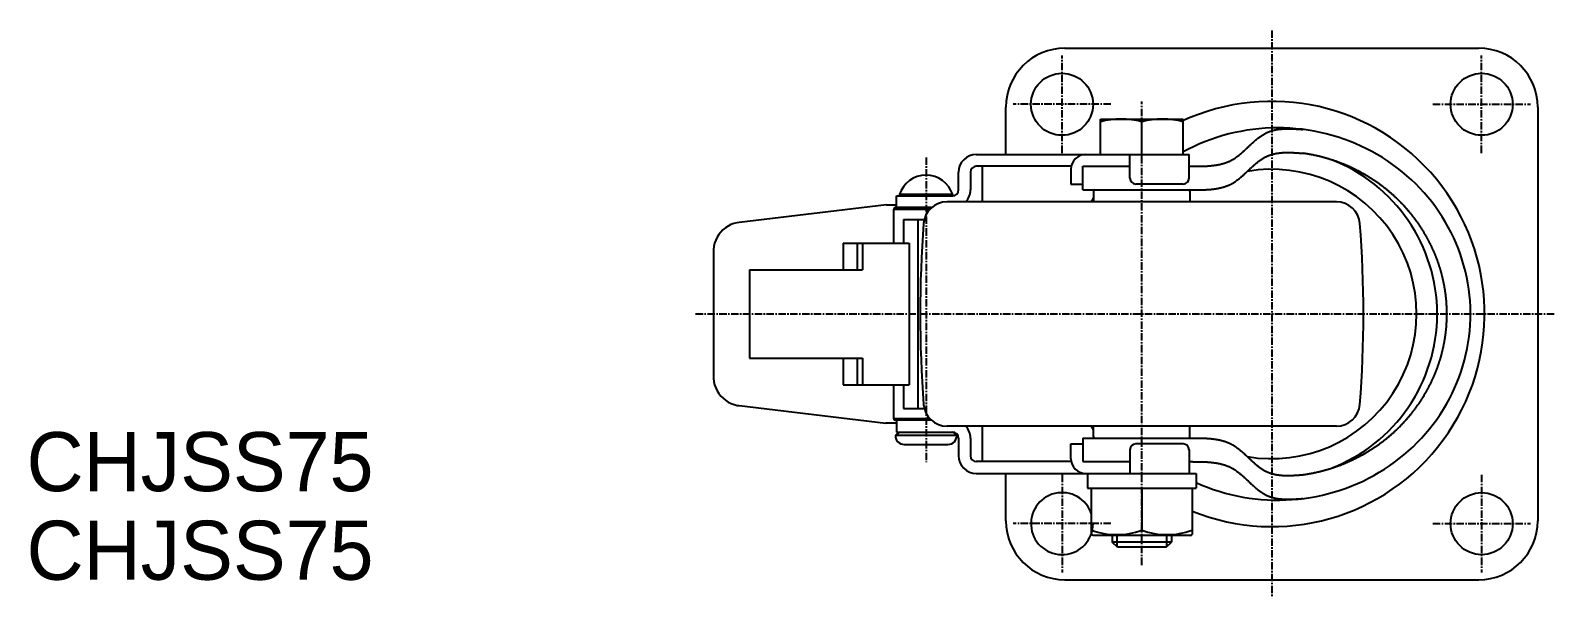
# Model space of a CAD drawing. Extents: x -2511 to -2252, y -110 to 318.
# Drawn here: x -2509.9 to -2251.9, y -109.8 to -13.8 of the extents above; entities that cross this region are included whole.
import ezdxf

# ---------------------------------------------------------------- set-up
doc = ezdxf.new("R2010")
doc.units = 0
doc.linetypes.add('CENTER', pattern=[2, 1.25, -0.25, 0.25, -0.25])
doc.layers.get('0').update_dxf_attribs({"linetype": 'CONTINUOUS'})
doc.layers.add('CENTER', color=1, linetype='CENTER')

msp = doc.modelspace()

# ---------------------------------------------------------------- linework, layer by layer
at = {"color": 7, "linetype": 'CONTINUOUS'}
for p, q in [((-2334.9, -16.79), (-2264.9, -16.79)), ((-2344.9, -34.79), (-2344.9, -26.79)), ((-2254.9, -26.79), (-2254.9, -96.79)), ((-2328.9, -28.79), (-2314.9, -28.79)), ((-2328.9, -28.79), (-2314.9, -28.79)), ((-2328.9, -34.79), (-2328.9, -28.79)), ((-2321.9, -34.79), (-2321.9, -29.23)), ((-2314.9, -34.79), (-2314.9, -28.79)), ((-2349.9, -34.79), (-2313.9, -34.79)), ((-2323.9, -38.79), (-2323.9, -34.79)), ((-2313.9, -38.79), (-2313.9, -34.79)), ((-2352.9, -40.79), (-2352.9, -37.79)), ((-2350.9, -37.79), (-2350.9, -40.79)), ((-2333.85, -36.79), (-2349.9, -36.79)), ((-2348.9, -36.79), (-2348.9, -42.79)), ((-2333.9, -37.29), (-2333.9, -39.79)), ((-2331.9, -36.79), (-2323.9, -36.79)), ((-2331.9, -40.79), (-2331.9, -36.79)), ((-2331.9, -39.79), (-2331.9, -37.29)), ((-2313.9, -36.79), (-2313.31, -36.79)), ((-2333.9, -39.79), (-2331.9, -39.79)), ((-2331.9, -40.79), (-2313.31, -40.79)), ((-2330.05, -40.99), (-2330.05, -42.79)), ((-2314.9, -39.79), (-2322.9, -39.79)), ((-2313.75, -40.99), (-2313.75, -42.79)), ((-2365.11, -43.3), (-2390.04, -46.28)), ((-2365.11, -43.3), (-2365.1, -43.29)), ((-2365.1, -43.29), (-2363.4, -43.29)), ((-2357.47, -43.79), (-2363.6, -43.79)), ((-2363.4, -41.79), (-2353.9, -41.79)), ((-2363.4, -43.79), (-2363.4, -41.79)), ((-2353.9, -41.59), (-2362.9, -41.59)), ((-2362.9, -41.59), (-2362.9, -41.79)), ((-2288.98, -42.79), (-2354.83, -42.79)), ((-2353.9, -41.79), (-2353.9, -41.59)), ((-2357.78, -44.09), (-2363.9, -44.09)), ((-2363.9, -44.09), (-2363.9, -49.79)), ((-2362.2, -45.79), (-2359.78, -45.79)), ((-2362.2, -45.79), (-2362.2, -49.79)), ((-2359.78, -45.79), (-2359.78, -77.79)), ((-2359.78, -45.79), (-2358.7, -45.79)), ((-2394.39, -51.25), (-2394.39, -72.34)), ((-2372.45, -49.79), (-2372.45, -54.29)), ((-2372.45, -49.79), (-2370.07, -49.79)), ((-2370.07, -49.79), (-2370.07, -54.29)), ((-2370.07, -49.79), (-2369.18, -49.79)), ((-2369.18, -49.79), (-2369.18, -54.29)), ((-2369.18, -49.79), (-2361.27, -49.79)), ((-2361.27, -49.79), (-2361.27, -73.79)), ((-2388.28, -54.29), (-2388.28, -69.29)), ((-2388.28, -54.29), (-2369.18, -54.29)), ((-2388.28, -69.29), (-2369.18, -69.29)), ((-2372.45, -69.29), (-2372.45, -73.79)), ((-2370.07, -69.29), (-2370.07, -73.79)), ((-2369.18, -69.29), (-2369.18, -73.79)), ((-2372.45, -73.79), (-2370.07, -73.79)), ((-2370.07, -73.79), (-2369.18, -73.79)), ((-2369.18, -73.79), (-2361.27, -73.79)), ((-2363.9, -73.79), (-2363.9, -79.49)), ((-2362.2, -73.79), (-2362.2, -77.79)), ((-2390.04, -77.31), (-2365.22, -80.28)), ((-2363.9, -79.49), (-2357.78, -79.49)), ((-2357.47, -79.79), (-2363.6, -79.79)), ((-2363.4, -79.79), (-2363.4, -81.79)), ((-2362.2, -77.79), (-2359.78, -77.79)), ((-2359.78, -77.79), (-2358.7, -77.79)), ((-2365.21, -80.28), (-2365.22, -80.28)), ((-2363.4, -80.29), (-2364.99, -80.29)), ((-2362.9, -81.79), (-2363.6, -82.29)), ((-2363.6, -82.29), (-2353.2, -82.29)), ((-2363.4, -81.79), (-2353.9, -81.79)), ((-2288.98, -80.79), (-2354.83, -80.79)), ((-2353.9, -81.79), (-2353.2, -82.29)), ((-2348.9, -80.79), (-2348.9, -86.79)), ((-2330.05, -82.59), (-2330.05, -80.79)), ((-2313.75, -82.59), (-2313.75, -80.79)), ((-2362.1, -83.89), (-2354.7, -83.89)), ((-2352.9, -82.79), (-2352.9, -85.79)), ((-2350.9, -82.79), (-2350.9, -85.79)), ((-2333.9, -86.29), (-2333.9, -83.79)), ((-2333.9, -83.79), (-2331.9, -83.79)), ((-2331.9, -82.79), (-2313.31, -82.79)), ((-2331.9, -82.79), (-2331.9, -86.79)), ((-2331.9, -83.79), (-2331.9, -86.29)), ((-2323.9, -84.79), (-2323.9, -88.79)), ((-2314.9, -83.79), (-2322.9, -83.79)), ((-2313.9, -84.79), (-2313.9, -88.79)), ((-2333.85, -86.79), (-2349.9, -86.79)), ((-2331.9, -86.79), (-2323.9, -86.79)), ((-2313.9, -86.79), (-2313.31, -86.79)), ((-2349.9, -88.79), (-2312.7, -88.79)), ((-2344.9, -96.79), (-2344.9, -88.79)), ((-2331.1, -88.79), (-2331.1, -91.29)), ((-2312.7, -88.79), (-2312.7, -91.29)), ((-2331.1, -91.29), (-2312.7, -91.29)), ((-2330.4, -99.15), (-2330.4, -91.29)), ((-2321.9, -91.29), (-2321.9, -98.39)), ((-2313.4, -91.29), (-2313.4, -99.15)), ((-2330.15, -99.29), (-2330.4, -99.15)), ((-2313.65, -99.29), (-2330.15, -99.29)), ((-2326.9, -99.29), (-2326.9, -100.42)), ((-2316.9, -100.42), (-2326.9, -100.42)), ((-2326.03, -101.29), (-2326.9, -100.42)), ((-2317.78, -101.29), (-2316.9, -100.42)), ((-2316.9, -99.29), (-2316.9, -100.42)), ((-2313.65, -99.29), (-2313.4, -99.15)), ((-2317.78, -101.29), (-2326.03, -101.29)), ((-2334.9, -106.79), (-2264.9, -106.79))]:
    msp.add_line(p, q, dxfattribs=at)
at = {"color": 3, "linetype": 'CONTINUOUS'}
for p, q in [((-2326.09, -101.23), (-2326.09, -99.29)), ((-2317.71, -99.29), (-2317.71, -101.23))]:
    msp.add_line(p, q, dxfattribs=at)
at = {"color": 7, "linetype": 'CONTINUOUS', "flags": 128}
for points in [[(-2390.04, -46.28), (-2390.4, -46.34), (-2390.92, -46.47), (-2391.43, -46.66), (-2391.9, -46.9), (-2392.35, -47.2), (-2392.77, -47.54), (-2393.15, -47.93), (-2393.48, -48.35), (-2393.77, -48.81), (-2394, -49.3), (-2394.18, -49.82), (-2394.31, -50.35), (-2394.38, -50.89), (-2394.39, -51.25)], [(-2394.39, -72.34), (-2394.37, -72.71), (-2394.31, -73.25), (-2394.18, -73.78), (-2394, -74.3), (-2393.76, -74.79), (-2393.47, -75.25), (-2393.13, -75.68), (-2392.75, -76.06), (-2392.34, -76.41), (-2391.88, -76.7), (-2391.4, -76.94), (-2390.89, -77.13), (-2390.37, -77.26), (-2390.04, -77.31)], [(-2364.99, -80.29), (-2365.02, -80.29), (-2365.04, -80.29), (-2365.07, -80.29), (-2365.1, -80.29), (-2365.13, -80.29), (-2365.16, -80.29), (-2365.18, -80.28), (-2365.21, -80.28)]]:
    msp.add_lwpolyline(points, dxfattribs=at)
at = {"color": 7, "linetype": 'CONTINUOUS'}
msp.add_polyline3d([(-2312.7, -90.34, 0), (-2311.75, -90.75, 0), (-2310.79, -91.13, 0), (-2309.81, -91.49, 0), (-2308.82, -91.81, 0), (-2307.82, -92.1, 0), (-2306.82, -92.36, 0), (-2305.8, -92.59, 0), (-2304.78, -92.79, 0), (-2303.75, -92.96, 0), (-2302.72, -93.09, 0), (-2301.68, -93.19, 0), (-2300.64, -93.26, 0), (-2299.6, -93.3, 0), (-2298.56, -93.31, 0), (-2297.51, -93.28, 0), (-2296.47, -93.22, 0), (-2295.43, -93.13, 0), (-2294.4, -93.01, 0), (-2293.37, -92.86, 0), (-2292.35, -92.67, 0), (-2291.33, -92.45, 0), (-2290.32, -92.2, 0), (-2289.32, -91.92, 0), (-2288.32, -91.61, 0), (-2287.34, -91.27, 0), (-2286.37, -90.9, 0), (-2285.42, -90.5, 0), (-2284.47, -90.07, 0), (-2283.55, -89.61, 0), (-2282.64, -89.12, 0), (-2281.74, -88.6, 0), (-2280.86, -88.06, 0), (-2280, -87.49, 0), (-2279.16, -86.89, 0), (-2278.34, -86.27, 0), (-2277.54, -85.62, 0), (-2276.77, -84.95, 0), (-2276.01, -84.26, 0), (-2275.28, -83.54, 0), (-2274.57, -82.8, 0), (-2273.89, -82.04, 0), (-2273.23, -81.25, 0), (-2272.6, -80.45, 0), (-2272, -79.63, 0), (-2271.42, -78.79, 0), (-2270.87, -77.93, 0), (-2270.35, -77.06, 0), (-2269.86, -76.17, 0), (-2269.4, -75.27, 0), (-2268.97, -74.35, 0), (-2268.57, -73.42, 0), (-2268.2, -72.48, 0), (-2267.87, -71.52, 0), (-2267.56, -70.56, 0), (-2267.29, -69.59, 0), (-2267.05, -68.61, 0), (-2266.84, -67.62, 0), (-2266.66, -66.63, 0), (-2266.52, -65.63, 0), (-2266.41, -64.63, 0), (-2266.33, -63.62, 0), (-2266.29, -62.61, 0), (-2266.28, -61.61, 0), (-2266.3, -60.6, 0), (-2266.35, -59.59, 0), (-2266.44, -58.59, 0), (-2266.57, -57.59, 0), (-2266.72, -56.59, 0), (-2266.91, -55.6, 0), (-2267.13, -54.62, 0), (-2267.39, -53.64, 0), (-2267.67, -52.67, 0), (-2267.99, -51.71, 0), (-2268.34, -50.76, 0), (-2268.72, -49.82, 0), (-2269.13, -48.9, 0), (-2269.57, -47.98, 0), (-2270.04, -47.08, 0), (-2270.55, -46.2, 0), (-2271.08, -45.33, 0), (-2271.63, -44.48, 0), (-2272.22, -43.65, 0), (-2272.84, -42.83, 0), (-2273.48, -42.04, 0), (-2274.14, -41.26, 0), (-2274.83, -40.51, 0), (-2275.55, -39.78, 0), (-2276.29, -39.07, 0), (-2277.05, -38.38, 0), (-2277.84, -37.72, 0), (-2278.65, -37.08, 0), (-2279.47, -36.47, 0), (-2280.32, -35.88, 0), (-2281.19, -35.32, 0), (-2282.07, -34.79, 0), (-2282.97, -34.28, 0), (-2283.89, -33.81, 0), (-2284.83, -33.36, 0), (-2285.77, -32.94, 0), (-2286.74, -32.55, 0), (-2287.71, -32.19, 0), (-2288.69, -31.86, 0), (-2289.69, -31.56, 0), (-2290.69, -31.29, 0), (-2291.71, -31.05, 0), (-2292.73, -30.84, 0), (-2293.75, -30.67, 0), (-2294.79, -30.53, 0), (-2295.82, -30.42, 0), (-2296.86, -30.34, 0), (-2297.9, -30.29, 0), (-2298.95, -30.28, 0), (-2299.99, -30.3, 0), (-2301.03, -30.35, 0), (-2302.07, -30.43, 0), (-2303.1, -30.54, 0), (-2304.14, -30.69, 0), (-2305.16, -30.87, 0), (-2306.18, -31.08, 0), (-2307.19, -31.32, 0), (-2308.2, -31.59, 0), (-2309.19, -31.9, 0), (-2310.18, -32.23, 0), (-2311.15, -32.59, 0), (-2312.11, -32.99, 0), (-2313.05, -33.41, 0), (-2313.98, -33.86, 0), (-2314.9, -34.35, 0)], dxfattribs=at)
at = {"color": 7}
for points in [[(-2313.31, -36.79, 0), (-2313.2, -36.79, 0), (-2313.09, -36.79, 0), (-2312.97, -36.79, 0), (-2312.86, -36.79, 0), (-2312.75, -36.79, 0), (-2312.64, -36.79, 0), (-2312.52, -36.79, 0), (-2312.41, -36.79, 0), (-2312.3, -36.79, 0), (-2312.19, -36.78, 0), (-2312.08, -36.78, 0), (-2311.96, -36.78, 0), (-2311.85, -36.78, 0), (-2311.74, -36.77, 0), (-2311.63, -36.77, 0), (-2311.52, -36.77, 0), (-2311.41, -36.76, 0), (-2311.3, -36.76, 0), (-2311.18, -36.75, 0), (-2311.07, -36.75, 0), (-2310.96, -36.74, 0), (-2310.85, -36.74, 0), (-2310.74, -36.73, 0), (-2310.63, -36.72, 0), (-2310.52, -36.71, 0), (-2310.42, -36.7, 0), (-2310.31, -36.7, 0), (-2310.2, -36.69, 0), (-2310.09, -36.67, 0), (-2309.98, -36.66, 0), (-2309.87, -36.65, 0), (-2309.77, -36.64, 0), (-2309.66, -36.62, 0), (-2309.55, -36.61, 0), (-2309.45, -36.59, 0), (-2309.34, -36.58, 0), (-2309.23, -36.56, 0), (-2309.13, -36.54, 0), (-2309.03, -36.52, 0), (-2308.92, -36.5, 0), (-2308.82, -36.48, 0), (-2308.71, -36.46, 0), (-2308.61, -36.44, 0), (-2308.51, -36.41, 0), (-2308.41, -36.39, 0), (-2308.3, -36.36, 0), (-2308.2, -36.33, 0), (-2308.1, -36.3, 0), (-2308, -36.27, 0), (-2307.9, -36.24, 0), (-2307.8, -36.21, 0), (-2307.7, -36.18, 0), (-2307.61, -36.14, 0), (-2307.51, -36.11, 0), (-2307.41, -36.07, 0), (-2307.32, -36.03, 0), (-2307.22, -35.99, 0), (-2307.13, -35.95, 0), (-2307.03, -35.9, 0), (-2306.94, -35.86, 0), (-2306.84, -35.81, 0), (-2306.75, -35.77, 0), (-2306.66, -35.72, 0), (-2306.57, -35.66, 0), (-2306.48, -35.61, 0), (-2306.39, -35.56, 0), (-2306.3, -35.5, 0), (-2306.21, -35.45, 0), (-2306.12, -35.39, 0), (-2306.03, -35.33, 0), (-2305.95, -35.27, 0), (-2305.86, -35.21, 0), (-2305.77, -35.15, 0), (-2305.69, -35.08, 0), (-2305.6, -35.02, 0), (-2305.52, -34.95, 0), (-2305.43, -34.88, 0), (-2305.35, -34.82, 0), (-2305.26, -34.75, 0), (-2305.18, -34.68, 0), (-2305.1, -34.61, 0), (-2305.02, -34.54, 0), (-2304.93, -34.47, 0), (-2304.85, -34.39, 0), (-2304.77, -34.32, 0), (-2304.69, -34.25, 0), (-2304.61, -34.17, 0), (-2304.52, -34.1, 0), (-2304.44, -34.03, 0), (-2304.36, -33.95, 0), (-2304.28, -33.88, 0), (-2304.2, -33.8, 0), (-2304.12, -33.73, 0), (-2304.04, -33.65, 0), (-2303.96, -33.57, 0), (-2303.88, -33.5, 0), (-2303.8, -33.42, 0), (-2303.72, -33.35, 0), (-2303.64, -33.27, 0), (-2303.56, -33.2, 0), (-2303.48, -33.12, 0), (-2303.4, -33.05, 0), (-2303.32, -32.97, 0), (-2303.24, -32.9, 0), (-2303.15, -32.82, 0), (-2303.07, -32.75, 0), (-2302.99, -32.68, 0), (-2302.91, -32.6, 0), (-2302.83, -32.53, 0), (-2302.75, -32.46, 0), (-2302.67, -32.39, 0), (-2302.58, -32.32, 0), (-2302.5, -32.25, 0), (-2302.42, -32.18, 0), (-2302.33, -32.11, 0), (-2302.25, -32.05, 0), (-2302.17, -31.98, 0), (-2302.08, -31.92, 0), (-2302, -31.85, 0), (-2301.91, -31.79, 0), (-2301.83, -31.73, 0), (-2301.74, -31.67, 0), (-2301.65, -31.61, 0), (-2301.57, -31.55, 0), (-2301.48, -31.49, 0), (-2301.39, -31.44, 0), (-2301.3, -31.38, 0), (-2301.21, -31.33, 0), (-2301.12, -31.28, 0), (-2301.03, -31.23, 0), (-2300.94, -31.18, 0), (-2300.85, -31.14, 0), (-2300.76, -31.09, 0), (-2300.66, -31.05, 0), (-2300.57, -31.01, 0), (-2300.48, -30.97, 0), (-2300.38, -30.93, 0), (-2300.29, -30.9, 0), (-2300.19, -30.86, 0), (-2300.09, -30.83, 0), (-2299.99, -30.8, 0), (-2299.9, -30.77, 0), (-2299.8, -30.74, 0), (-2299.7, -30.71, 0), (-2299.6, -30.69, 0), (-2299.5, -30.66, 0), (-2299.4, -30.64, 0), (-2299.29, -30.62, 0), (-2299.19, -30.6, 0), (-2299.09, -30.58, 0), (-2298.98, -30.56, 0), (-2298.88, -30.55, 0), (-2298.78, -30.53, 0), (-2298.67, -30.52, 0), (-2298.57, -30.51, 0), (-2298.46, -30.5, 0), (-2298.35, -30.49, 0), (-2298.25, -30.48, 0), (-2298.14, -30.47, 0), (-2298.03, -30.46, 0), (-2297.93, -30.45, 0), (-2297.82, -30.45, 0), (-2297.71, -30.44, 0), (-2297.6, -30.44, 0), (-2297.49, -30.44, 0), (-2297.38, -30.44, 0), (-2297.27, -30.43, 0), (-2297.16, -30.43, 0), (-2297.05, -30.43, 0), (-2296.94, -30.43, 0), (-2296.83, -30.44, 0), (-2296.72, -30.44, 0), (-2296.61, -30.44, 0), (-2296.5, -30.44, 0), (-2296.39, -30.45, 0), (-2296.27, -30.45, 0), (-2296.16, -30.46, 0), (-2296.05, -30.46, 0), (-2295.94, -30.47, 0), (-2295.82, -30.47, 0), (-2295.71, -30.48, 0), (-2295.6, -30.49, 0), (-2295.49, -30.49, 0), (-2295.37, -30.5, 0), (-2295.26, -30.51, 0), (-2295.15, -30.51, 0), (-2295.03, -30.52, 0), (-2294.92, -30.53, 0), (-2294.81, -30.54, 0), (-2294.69, -30.55, 0), (-2294.58, -30.55, 0)], [(-2313.31, -40.79, 0), (-2313.2, -40.79, 0), (-2313.09, -40.79, 0), (-2312.98, -40.79, 0), (-2312.86, -40.79, 0), (-2312.75, -40.79, 0), (-2312.64, -40.79, 0), (-2312.53, -40.79, 0), (-2312.42, -40.79, 0), (-2312.3, -40.79, 0), (-2312.19, -40.78, 0), (-2312.08, -40.78, 0), (-2311.97, -40.78, 0), (-2311.86, -40.78, 0), (-2311.75, -40.78, 0), (-2311.63, -40.77, 0), (-2311.52, -40.77, 0), (-2311.41, -40.76, 0), (-2311.3, -40.76, 0), (-2311.19, -40.76, 0), (-2311.08, -40.75, 0), (-2310.97, -40.74, 0), (-2310.86, -40.74, 0), (-2310.75, -40.73, 0), (-2310.64, -40.72, 0), (-2310.53, -40.72, 0), (-2310.43, -40.71, 0), (-2310.32, -40.7, 0), (-2310.21, -40.69, 0), (-2310.1, -40.68, 0), (-2309.99, -40.67, 0), (-2309.89, -40.65, 0), (-2309.78, -40.64, 0), (-2309.67, -40.63, 0), (-2309.57, -40.61, 0), (-2309.46, -40.6, 0), (-2309.35, -40.58, 0), (-2309.25, -40.56, 0), (-2309.14, -40.55, 0), (-2309.04, -40.53, 0), (-2308.94, -40.51, 0), (-2308.83, -40.49, 0), (-2308.73, -40.46, 0), (-2308.63, -40.44, 0), (-2308.52, -40.42, 0), (-2308.42, -40.39, 0), (-2308.32, -40.37, 0), (-2308.22, -40.34, 0), (-2308.12, -40.31, 0), (-2308.02, -40.28, 0), (-2307.92, -40.25, 0), (-2307.82, -40.22, 0), (-2307.72, -40.18, 0), (-2307.62, -40.15, 0), (-2307.53, -40.11, 0), (-2307.43, -40.08, 0), (-2307.34, -40.04, 0), (-2307.24, -40, 0), (-2307.14, -39.96, 0), (-2307.05, -39.91, 0), (-2306.96, -39.87, 0), (-2306.86, -39.82, 0), (-2306.77, -39.78, 0), (-2306.68, -39.73, 0), (-2306.59, -39.68, 0), (-2306.5, -39.62, 0), (-2306.41, -39.57, 0), (-2306.32, -39.52, 0), (-2306.23, -39.46, 0), (-2306.14, -39.4, 0), (-2306.06, -39.34, 0), (-2305.97, -39.28, 0), (-2305.88, -39.22, 0), (-2305.8, -39.16, 0), (-2305.71, -39.1, 0), (-2305.62, -39.03, 0), (-2305.54, -38.97, 0), (-2305.46, -38.9, 0), (-2305.37, -38.83, 0), (-2305.29, -38.77, 0), (-2305.21, -38.7, 0), (-2305.12, -38.63, 0), (-2305.04, -38.56, 0), (-2304.96, -38.48, 0), (-2304.88, -38.41, 0), (-2304.79, -38.34, 0), (-2304.71, -38.27, 0), (-2304.63, -38.19, 0), (-2304.55, -38.12, 0), (-2304.47, -38.05, 0), (-2304.39, -37.97, 0), (-2304.31, -37.9, 0), (-2304.23, -37.82, 0), (-2304.15, -37.75, 0), (-2304.07, -37.67, 0), (-2303.99, -37.6, 0), (-2303.91, -37.52, 0), (-2303.83, -37.45, 0), (-2303.75, -37.37, 0), (-2303.67, -37.29, 0), (-2303.59, -37.22, 0), (-2303.51, -37.14, 0), (-2303.43, -37.07, 0), (-2303.35, -36.99, 0), (-2303.27, -36.92, 0), (-2303.19, -36.85, 0), (-2303.11, -36.77, 0), (-2303.02, -36.7, 0), (-2302.94, -36.63, 0), (-2302.86, -36.55, 0), (-2302.78, -36.48, 0), (-2302.7, -36.41, 0), (-2302.62, -36.34, 0), (-2302.54, -36.27, 0), (-2302.45, -36.2, 0), (-2302.37, -36.14, 0), (-2302.29, -36.07, 0), (-2302.2, -36, 0), (-2302.12, -35.94, 0), (-2302.04, -35.88, 0), (-2301.95, -35.81, 0), (-2301.87, -35.75, 0), (-2301.78, -35.69, 0), (-2301.69, -35.63, 0), (-2301.61, -35.57, 0), (-2301.52, -35.52, 0), (-2301.43, -35.46, 0), (-2301.34, -35.41, 0), (-2301.26, -35.35, 0), (-2301.17, -35.3, 0), (-2301.08, -35.25, 0), (-2300.99, -35.2, 0), (-2300.89, -35.16, 0), (-2300.8, -35.11, 0), (-2300.71, -35.07, 0), (-2300.62, -35.03, 0), (-2300.52, -34.99, 0), (-2300.43, -34.95, 0), (-2300.33, -34.91, 0), (-2300.24, -34.88, 0), (-2300.14, -34.85, 0), (-2300.04, -34.82, 0), (-2299.95, -34.79, 0), (-2299.85, -34.76, 0), (-2299.75, -34.73, 0), (-2299.65, -34.71, 0), (-2299.55, -34.68, 0), (-2299.45, -34.66, 0), (-2299.35, -34.64, 0), (-2299.24, -34.62, 0), (-2299.14, -34.6, 0), (-2299.04, -34.58, 0), (-2298.94, -34.57, 0), (-2298.83, -34.55, 0), (-2298.73, -34.54, 0), (-2298.62, -34.53, 0), (-2298.52, -34.51, 0), (-2298.41, -34.5, 0), (-2298.31, -34.49, 0), (-2298.2, -34.49, 0), (-2298.09, -34.48, 0), (-2297.99, -34.47, 0), (-2297.88, -34.47, 0), (-2297.77, -34.46, 0), (-2297.66, -34.46, 0), (-2297.55, -34.46, 0), (-2297.44, -34.46, 0), (-2297.33, -34.45, 0), (-2297.23, -34.45, 0), (-2297.12, -34.45, 0), (-2297.01, -34.46, 0), (-2296.89, -34.46, 0), (-2296.78, -34.46, 0), (-2296.67, -34.46, 0), (-2296.56, -34.47, 0), (-2296.45, -34.47, 0), (-2296.34, -34.47, 0), (-2296.23, -34.48, 0), (-2296.12, -34.49, 0), (-2296, -34.49, 0), (-2295.89, -34.5, 0), (-2295.78, -34.5, 0), (-2295.67, -34.51, 0), (-2295.55, -34.52, 0), (-2295.44, -34.52, 0), (-2295.33, -34.53, 0), (-2295.22, -34.54, 0), (-2295.1, -34.55, 0), (-2294.99, -34.56, 0), (-2294.88, -34.56, 0), (-2294.76, -34.57, 0), (-2294.65, -34.58, 0)], [(-2294.66, -89.01, 0), (-2294.55, -88.99, 0), (-2294.45, -88.98, 0), (-2294.34, -88.96, 0), (-2294.24, -88.94, 0), (-2294.13, -88.93, 0), (-2294.03, -88.91, 0), (-2293.92, -88.89, 0), (-2293.82, -88.88, 0), (-2293.71, -88.86, 0), (-2293.61, -88.84, 0), (-2293.5, -88.82, 0), (-2293.4, -88.8, 0), (-2293.29, -88.78, 0), (-2293.19, -88.76, 0), (-2293.08, -88.74, 0), (-2292.98, -88.72, 0), (-2292.87, -88.7, 0), (-2292.77, -88.67, 0), (-2292.67, -88.65, 0), (-2292.56, -88.63, 0), (-2292.46, -88.61, 0), (-2292.35, -88.58, 0), (-2292.25, -88.56, 0), (-2292.15, -88.54, 0), (-2292.04, -88.51, 0), (-2291.94, -88.49, 0), (-2291.84, -88.46, 0), (-2291.73, -88.44, 0), (-2291.63, -88.41, 0), (-2291.53, -88.39, 0), (-2291.42, -88.36, 0), (-2291.32, -88.33, 0), (-2291.22, -88.3, 0), (-2291.12, -88.28, 0), (-2291.01, -88.25, 0), (-2290.91, -88.22, 0), (-2290.81, -88.19, 0), (-2290.71, -88.16, 0), (-2290.6, -88.13, 0), (-2290.5, -88.1, 0), (-2290.4, -88.07, 0), (-2290.3, -88.04, 0), (-2290.2, -88.01, 0), (-2290.1, -87.98, 0), (-2289.99, -87.95, 0), (-2289.89, -87.92, 0), (-2289.79, -87.88, 0), (-2289.69, -87.85, 0), (-2289.59, -87.82, 0), (-2289.49, -87.79, 0), (-2289.39, -87.75, 0), (-2289.29, -87.72, 0), (-2289.19, -87.68, 0), (-2289.09, -87.65, 0), (-2288.99, -87.61, 0), (-2288.89, -87.58, 0), (-2288.79, -87.54, 0), (-2288.69, -87.5, 0), (-2288.59, -87.47, 0), (-2288.49, -87.43, 0), (-2288.39, -87.39, 0), (-2288.29, -87.36, 0), (-2288.19, -87.32, 0), (-2288.09, -87.28, 0), (-2287.99, -87.24, 0), (-2287.9, -87.2, 0), (-2287.8, -87.16, 0), (-2287.7, -87.12, 0), (-2287.6, -87.08, 0), (-2287.5, -87.04, 0), (-2287.41, -87, 0), (-2287.31, -86.96, 0), (-2287.21, -86.92, 0), (-2287.11, -86.87, 0), (-2287.02, -86.83, 0), (-2286.92, -86.79, 0), (-2286.82, -86.75, 0), (-2286.73, -86.7, 0), (-2286.63, -86.66, 0), (-2286.54, -86.62, 0), (-2286.44, -86.57, 0), (-2286.34, -86.53, 0), (-2286.25, -86.48, 0), (-2286.15, -86.44, 0), (-2286.06, -86.39, 0), (-2285.96, -86.34, 0), (-2285.87, -86.3, 0), (-2285.77, -86.25, 0), (-2285.68, -86.2, 0), (-2285.58, -86.16, 0), (-2285.49, -86.11, 0), (-2285.4, -86.06, 0), (-2285.3, -86.01, 0), (-2285.21, -85.96, 0), (-2285.12, -85.91, 0), (-2285.02, -85.86, 0), (-2284.93, -85.81, 0), (-2284.84, -85.76, 0), (-2284.74, -85.71, 0), (-2284.65, -85.66, 0), (-2284.56, -85.61, 0), (-2284.47, -85.56, 0), (-2284.37, -85.51, 0), (-2284.28, -85.46, 0), (-2284.19, -85.41, 0), (-2284.1, -85.35, 0), (-2284.01, -85.3, 0), (-2283.92, -85.25, 0), (-2283.83, -85.19, 0), (-2283.74, -85.14, 0), (-2283.65, -85.08, 0), (-2283.56, -85.03, 0), (-2283.47, -84.97, 0), (-2283.38, -84.92, 0), (-2283.29, -84.86, 0), (-2283.2, -84.81, 0), (-2283.11, -84.75, 0), (-2283.02, -84.69, 0), (-2282.93, -84.64, 0), (-2282.85, -84.58, 0), (-2282.76, -84.52, 0), (-2282.67, -84.47, 0), (-2282.58, -84.41, 0), (-2282.5, -84.35, 0), (-2282.41, -84.29, 0), (-2282.32, -84.23, 0), (-2282.23, -84.17, 0), (-2282.15, -84.11, 0), (-2282.06, -84.05, 0), (-2281.98, -83.99, 0), (-2281.89, -83.93, 0), (-2281.81, -83.87, 0), (-2281.72, -83.81, 0), (-2281.64, -83.75, 0), (-2281.55, -83.69, 0), (-2281.47, -83.62, 0), (-2281.38, -83.56, 0), (-2281.3, -83.5, 0), (-2281.21, -83.44, 0), (-2281.13, -83.37, 0), (-2281.05, -83.31, 0), (-2280.96, -83.24, 0), (-2280.88, -83.18, 0), (-2280.8, -83.12, 0), (-2280.72, -83.05, 0), (-2280.64, -82.99, 0), (-2280.55, -82.92, 0), (-2280.47, -82.86, 0), (-2280.39, -82.79, 0), (-2280.31, -82.72, 0), (-2280.23, -82.66, 0), (-2280.15, -82.59, 0), (-2280.07, -82.52, 0), (-2279.99, -82.46, 0), (-2279.91, -82.39, 0), (-2279.83, -82.32, 0), (-2279.75, -82.25, 0), (-2279.67, -82.18, 0), (-2279.59, -82.11, 0), (-2279.52, -82.05, 0), (-2279.44, -81.98, 0), (-2279.36, -81.91, 0), (-2279.28, -81.84, 0), (-2279.2, -81.77, 0), (-2279.13, -81.7, 0), (-2279.05, -81.63, 0), (-2278.97, -81.55, 0), (-2278.9, -81.48, 0), (-2278.82, -81.41, 0), (-2278.75, -81.34, 0), (-2278.67, -81.27, 0), (-2278.6, -81.2, 0), (-2278.52, -81.12, 0), (-2278.45, -81.05, 0), (-2278.37, -80.98, 0), (-2278.3, -80.9, 0), (-2278.23, -80.83, 0), (-2278.15, -80.76, 0), (-2278.08, -80.68, 0), (-2278.01, -80.61, 0), (-2277.93, -80.53, 0), (-2277.86, -80.46, 0), (-2277.79, -80.38, 0), (-2277.72, -80.31, 0), (-2277.65, -80.23, 0), (-2277.58, -80.16, 0), (-2277.51, -80.08, 0), (-2277.44, -80, 0), (-2277.37, -79.93, 0), (-2277.3, -79.85, 0), (-2277.23, -79.77, 0), (-2277.16, -79.7, 0), (-2277.09, -79.62, 0), (-2277.02, -79.54, 0), (-2276.95, -79.46, 0), (-2276.88, -79.38, 0), (-2276.82, -79.31, 0), (-2276.75, -79.23, 0), (-2276.68, -79.15, 0), (-2276.61, -79.07, 0), (-2276.55, -78.99, 0), (-2276.48, -78.91, 0), (-2276.42, -78.83, 0), (-2276.35, -78.75, 0), (-2276.29, -78.67, 0), (-2276.22, -78.59, 0), (-2276.16, -78.51, 0), (-2276.09, -78.43, 0), (-2276.03, -78.34, 0), (-2275.96, -78.26, 0), (-2275.9, -78.18, 0), (-2275.84, -78.1, 0), (-2275.78, -78.02, 0), (-2275.71, -77.93, 0), (-2275.65, -77.85, 0), (-2275.59, -77.77, 0), (-2275.53, -77.69, 0), (-2275.47, -77.6, 0), (-2275.41, -77.52, 0), (-2275.35, -77.43, 0), (-2275.29, -77.35, 0), (-2275.23, -77.27, 0), (-2275.17, -77.18, 0), (-2275.11, -77.1, 0), (-2275.05, -77.01, 0), (-2274.99, -76.93, 0), (-2274.93, -76.84, 0), (-2274.87, -76.76, 0), (-2274.82, -76.67, 0), (-2274.76, -76.59, 0), (-2274.7, -76.5, 0), (-2274.65, -76.41, 0), (-2274.59, -76.33, 0), (-2274.53, -76.24, 0), (-2274.48, -76.15, 0), (-2274.42, -76.07, 0), (-2274.37, -75.98, 0), (-2274.31, -75.89, 0), (-2274.26, -75.8, 0), (-2274.21, -75.72, 0), (-2274.15, -75.63, 0), (-2274.1, -75.54, 0), (-2274.05, -75.45, 0), (-2274, -75.36, 0), (-2273.94, -75.27, 0), (-2273.89, -75.19, 0), (-2273.84, -75.1, 0), (-2273.79, -75.01, 0), (-2273.74, -74.92, 0), (-2273.69, -74.83, 0), (-2273.64, -74.74, 0), (-2273.59, -74.65, 0), (-2273.54, -74.56, 0), (-2273.49, -74.47, 0), (-2273.44, -74.38, 0), (-2273.39, -74.29, 0), (-2273.35, -74.2, 0), (-2273.3, -74.1, 0), (-2273.25, -74.01, 0), (-2273.2, -73.92, 0), (-2273.16, -73.83, 0), (-2273.11, -73.74, 0), (-2273.07, -73.65, 0), (-2273.02, -73.56, 0), (-2272.98, -73.46, 0), (-2272.93, -73.37, 0), (-2272.89, -73.28, 0), (-2272.84, -73.19, 0), (-2272.8, -73.09, 0), (-2272.76, -73, 0), (-2272.71, -72.91, 0), (-2272.67, -72.81, 0), (-2272.63, -72.72, 0), (-2272.59, -72.63, 0), (-2272.54, -72.53, 0), (-2272.5, -72.44, 0), (-2272.46, -72.35, 0), (-2272.42, -72.25, 0), (-2272.38, -72.16, 0), (-2272.34, -72.06, 0), (-2272.3, -71.97, 0), (-2272.26, -71.87, 0), (-2272.23, -71.78, 0), (-2272.19, -71.68, 0), (-2272.15, -71.59, 0), (-2272.11, -71.49, 0), (-2272.07, -71.4, 0), (-2272.04, -71.3, 0), (-2272, -71.21, 0), (-2271.97, -71.11, 0), (-2271.93, -71.02, 0), (-2271.89, -70.92, 0), (-2271.86, -70.83, 0), (-2271.82, -70.73, 0), (-2271.79, -70.63, 0), (-2271.76, -70.54, 0), (-2271.72, -70.44, 0), (-2271.69, -70.34, 0), (-2271.66, -70.25, 0), (-2271.63, -70.15, 0), (-2271.59, -70.05, 0), (-2271.56, -69.96, 0), (-2271.53, -69.86, 0), (-2271.5, -69.76, 0), (-2271.47, -69.66, 0), (-2271.44, -69.57, 0), (-2271.41, -69.47, 0), (-2271.38, -69.37, 0), (-2271.35, -69.27, 0), (-2271.32, -69.18, 0), (-2271.3, -69.08, 0), (-2271.27, -68.98, 0), (-2271.24, -68.88, 0), (-2271.21, -68.78, 0), (-2271.19, -68.68, 0), (-2271.16, -68.59, 0), (-2271.13, -68.49, 0), (-2271.11, -68.39, 0), (-2271.08, -68.29, 0), (-2271.06, -68.19, 0), (-2271.03, -68.09, 0), (-2271.01, -67.99, 0), (-2270.99, -67.89, 0), (-2270.96, -67.79, 0), (-2270.94, -67.7, 0), (-2270.92, -67.6, 0), (-2270.9, -67.5, 0), (-2270.87, -67.4, 0), (-2270.85, -67.3, 0), (-2270.83, -67.2, 0), (-2270.81, -67.1, 0), (-2270.79, -67, 0), (-2270.77, -66.9, 0), (-2270.75, -66.8, 0), (-2270.73, -66.7, 0), (-2270.71, -66.6, 0), (-2270.7, -66.5, 0), (-2270.68, -66.4, 0), (-2270.66, -66.3, 0), (-2270.64, -66.2, 0), (-2270.63, -66.1, 0), (-2270.61, -66, 0), (-2270.59, -65.9, 0), (-2270.58, -65.8, 0), (-2270.56, -65.7, 0), (-2270.55, -65.6, 0), (-2270.53, -65.49, 0), (-2270.52, -65.39, 0), (-2270.51, -65.29, 0), (-2270.49, -65.19, 0), (-2270.48, -65.09, 0), (-2270.47, -64.99, 0), (-2270.46, -64.89, 0), (-2270.44, -64.79, 0), (-2270.43, -64.69, 0), (-2270.42, -64.59, 0), (-2270.41, -64.49, 0), (-2270.4, -64.38, 0), (-2270.39, -64.28, 0), (-2270.38, -64.18, 0), (-2270.37, -64.08, 0), (-2270.37, -63.98, 0), (-2270.36, -63.88, 0), (-2270.35, -63.78, 0), (-2270.34, -63.68, 0), (-2270.33, -63.57, 0), (-2270.33, -63.47, 0), (-2270.32, -63.37, 0), (-2270.32, -63.27, 0), (-2270.31, -63.17, 0), (-2270.31, -63.07, 0), (-2270.3, -62.97, 0), (-2270.3, -62.86, 0), (-2270.29, -62.76, 0), (-2270.29, -62.66, 0), (-2270.29, -62.56, 0), (-2270.28, -62.46, 0), (-2270.28, -62.36, 0), (-2270.28, -62.25, 0), (-2270.28, -62.15, 0), (-2270.28, -62.05, 0), (-2270.28, -61.95, 0), (-2270.27, -61.85, 0), (-2270.27, -61.75, 0), (-2270.28, -61.64, 0), (-2270.28, -61.54, 0), (-2270.28, -61.44, 0), (-2270.28, -61.34, 0), (-2270.28, -61.24, 0), (-2270.28, -61.14, 0), (-2270.29, -61.04, 0), (-2270.29, -60.93, 0), (-2270.29, -60.83, 0), (-2270.3, -60.73, 0), (-2270.3, -60.63, 0), (-2270.31, -60.53, 0), (-2270.31, -60.43, 0), (-2270.32, -60.32, 0), (-2270.32, -60.22, 0), (-2270.33, -60.12, 0), (-2270.33, -60.02, 0), (-2270.34, -59.92, 0), (-2270.35, -59.82, 0), (-2270.36, -59.72, 0), (-2270.37, -59.61, 0), (-2270.37, -59.51, 0), (-2270.38, -59.41, 0), (-2270.39, -59.31, 0), (-2270.4, -59.21, 0), (-2270.41, -59.11, 0), (-2270.42, -59.01, 0), (-2270.43, -58.91, 0), (-2270.44, -58.81, 0), (-2270.46, -58.7, 0), (-2270.47, -58.6, 0), (-2270.48, -58.5, 0), (-2270.49, -58.4, 0), (-2270.51, -58.3, 0), (-2270.52, -58.2, 0), (-2270.53, -58.1, 0), (-2270.55, -58, 0), (-2270.56, -57.9, 0), (-2270.58, -57.8, 0), (-2270.59, -57.7, 0), (-2270.61, -57.6, 0), (-2270.63, -57.5, 0), (-2270.64, -57.4, 0), (-2270.66, -57.3, 0), (-2270.68, -57.2, 0), (-2270.7, -57.1, 0), (-2270.71, -57, 0), (-2270.73, -56.9, 0), (-2270.75, -56.8, 0), (-2270.77, -56.7, 0), (-2270.79, -56.6, 0), (-2270.81, -56.5, 0), (-2270.83, -56.4, 0), (-2270.85, -56.3, 0), (-2270.87, -56.2, 0), (-2270.89, -56.1, 0), (-2270.92, -56, 0), (-2270.94, -55.9, 0), (-2270.96, -55.8, 0), (-2270.99, -55.7, 0), (-2271.01, -55.6, 0), (-2271.03, -55.5, 0), (-2271.06, -55.4, 0), (-2271.08, -55.3, 0), (-2271.11, -55.21, 0), (-2271.13, -55.11, 0), (-2271.16, -55.01, 0), (-2271.18, -54.91, 0), (-2271.21, -54.81, 0), (-2271.24, -54.71, 0), (-2271.27, -54.61, 0), (-2271.29, -54.52, 0), (-2271.32, -54.42, 0), (-2271.35, -54.32, 0), (-2271.38, -54.22, 0), (-2271.41, -54.13, 0), (-2271.44, -54.03, 0), (-2271.47, -53.93, 0), (-2271.5, -53.83, 0), (-2271.53, -53.74, 0), (-2271.56, -53.64, 0), (-2271.59, -53.54, 0), (-2271.62, -53.44, 0), (-2271.66, -53.35, 0), (-2271.69, -53.25, 0), (-2271.72, -53.15, 0), (-2271.76, -53.06, 0), (-2271.79, -52.96, 0), (-2271.82, -52.86, 0), (-2271.86, -52.77, 0), (-2271.89, -52.67, 0), (-2271.93, -52.58, 0), (-2271.96, -52.48, 0), (-2272, -52.39, 0), (-2272.04, -52.29, 0), (-2272.07, -52.19, 0), (-2272.11, -52.1, 0), (-2272.15, -52, 0), (-2272.19, -51.91, 0), (-2272.22, -51.81, 0), (-2272.26, -51.72, 0), (-2272.3, -51.62, 0), (-2272.34, -51.53, 0), (-2272.38, -51.44, 0), (-2272.42, -51.34, 0), (-2272.46, -51.25, 0), (-2272.5, -51.15, 0), (-2272.54, -51.06, 0), (-2272.58, -50.97, 0), (-2272.63, -50.87, 0), (-2272.67, -50.78, 0), (-2272.71, -50.69, 0), (-2272.75, -50.59, 0), (-2272.8, -50.5, 0), (-2272.84, -50.41, 0), (-2272.88, -50.31, 0), (-2272.93, -50.22, 0), (-2272.97, -50.13, 0), (-2273.02, -50.04, 0), (-2273.06, -49.95, 0), (-2273.11, -49.85, 0), (-2273.16, -49.76, 0), (-2273.2, -49.67, 0), (-2273.25, -49.58, 0), (-2273.3, -49.49, 0), (-2273.34, -49.4, 0), (-2273.39, -49.31, 0), (-2273.44, -49.22, 0), (-2273.49, -49.13, 0), (-2273.54, -49.04, 0), (-2273.59, -48.95, 0), (-2273.64, -48.86, 0), (-2273.69, -48.77, 0), (-2273.74, -48.68, 0), (-2273.79, -48.59, 0), (-2273.84, -48.5, 0), (-2273.89, -48.41, 0), (-2273.94, -48.32, 0), (-2273.99, -48.23, 0), (-2274.04, -48.14, 0), (-2274.1, -48.05, 0), (-2274.15, -47.97, 0), (-2274.2, -47.88, 0), (-2274.26, -47.79, 0), (-2274.31, -47.7, 0), (-2274.37, -47.61, 0), (-2274.42, -47.53, 0), (-2274.48, -47.44, 0), (-2274.53, -47.35, 0), (-2274.59, -47.27, 0), (-2274.64, -47.18, 0), (-2274.7, -47.09, 0), (-2274.76, -47.01, 0), (-2274.81, -46.92, 0), (-2274.87, -46.84, 0), (-2274.93, -46.75, 0), (-2274.99, -46.67, 0), (-2275.05, -46.58, 0), (-2275.1, -46.5, 0), (-2275.16, -46.41, 0), (-2275.22, -46.33, 0), (-2275.28, -46.24, 0), (-2275.34, -46.16, 0), (-2275.4, -46.08, 0), (-2275.46, -45.99, 0), (-2275.53, -45.91, 0), (-2275.59, -45.83, 0), (-2275.65, -45.74, 0), (-2275.71, -45.66, 0), (-2275.77, -45.58, 0), (-2275.84, -45.49, 0), (-2275.9, -45.41, 0), (-2275.96, -45.33, 0), (-2276.02, -45.25, 0), (-2276.09, -45.17, 0), (-2276.15, -45.09, 0), (-2276.22, -45.01, 0), (-2276.28, -44.93, 0), (-2276.35, -44.84, 0), (-2276.41, -44.76, 0), (-2276.48, -44.68, 0), (-2276.55, -44.6, 0), (-2276.61, -44.53, 0), (-2276.68, -44.45, 0), (-2276.75, -44.37, 0), (-2276.81, -44.29, 0), (-2276.88, -44.21, 0), (-2276.95, -44.13, 0), (-2277.02, -44.05, 0), (-2277.09, -43.97, 0), (-2277.15, -43.9, 0), (-2277.22, -43.82, 0), (-2277.29, -43.74, 0), (-2277.36, -43.67, 0), (-2277.43, -43.59, 0), (-2277.5, -43.51, 0), (-2277.57, -43.44, 0), (-2277.64, -43.36, 0), (-2277.72, -43.28, 0), (-2277.79, -43.21, 0), (-2277.86, -43.13, 0), (-2277.93, -43.06, 0), (-2278, -42.98, 0), (-2278.08, -42.91, 0), (-2278.15, -42.84, 0), (-2278.22, -42.76, 0), (-2278.3, -42.69, 0), (-2278.37, -42.62, 0), (-2278.44, -42.54, 0), (-2278.52, -42.47, 0), (-2278.59, -42.4, 0), (-2278.67, -42.32, 0), (-2278.74, -42.25, 0), (-2278.82, -42.18, 0), (-2278.89, -42.11, 0), (-2278.97, -42.04, 0), (-2279.05, -41.97, 0), (-2279.12, -41.9, 0), (-2279.2, -41.83, 0), (-2279.28, -41.76, 0), (-2279.36, -41.69, 0), (-2279.43, -41.62, 0), (-2279.51, -41.55, 0), (-2279.59, -41.48, 0), (-2279.67, -41.41, 0), (-2279.75, -41.34, 0), (-2279.83, -41.27, 0), (-2279.91, -41.2, 0), (-2279.98, -41.14, 0), (-2280.06, -41.07, 0), (-2280.14, -41, 0), (-2280.23, -40.94, 0), (-2280.31, -40.87, 0), (-2280.39, -40.8, 0), (-2280.47, -40.74, 0), (-2280.55, -40.67, 0), (-2280.63, -40.61, 0), (-2280.71, -40.54, 0), (-2280.8, -40.48, 0), (-2280.88, -40.41, 0), (-2280.96, -40.35, 0), (-2281.04, -40.28, 0), (-2281.13, -40.22, 0), (-2281.21, -40.16, 0), (-2281.29, -40.09, 0), (-2281.38, -40.03, 0), (-2281.46, -39.97, 0), (-2281.55, -39.91, 0), (-2281.63, -39.84, 0), (-2281.72, -39.78, 0), (-2281.8, -39.72, 0), (-2281.89, -39.66, 0), (-2281.97, -39.6, 0), (-2282.06, -39.54, 0), (-2282.14, -39.48, 0), (-2282.23, -39.42, 0), (-2282.32, -39.36, 0), (-2282.4, -39.3, 0), (-2282.49, -39.24, 0), (-2282.58, -39.19, 0), (-2282.67, -39.13, 0), (-2282.75, -39.07, 0), (-2282.84, -39.01, 0), (-2282.93, -38.95, 0), (-2283.02, -38.9, 0), (-2283.11, -38.84, 0), (-2283.2, -38.78, 0), (-2283.29, -38.73, 0), (-2283.37, -38.67, 0), (-2283.46, -38.62, 0), (-2283.55, -38.56, 0), (-2283.64, -38.51, 0), (-2283.73, -38.45, 0), (-2283.82, -38.4, 0), (-2283.91, -38.35, 0), (-2284.01, -38.29, 0), (-2284.1, -38.24, 0), (-2284.19, -38.19, 0), (-2284.28, -38.13, 0), (-2284.37, -38.08, 0), (-2284.46, -38.03, 0), (-2284.55, -37.98, 0), (-2284.65, -37.93, 0), (-2284.74, -37.88, 0), (-2284.83, -37.83, 0), (-2284.92, -37.78, 0), (-2285.02, -37.73, 0), (-2285.11, -37.68, 0), (-2285.2, -37.63, 0), (-2285.3, -37.58, 0), (-2285.39, -37.53, 0), (-2285.49, -37.48, 0), (-2285.58, -37.43, 0), (-2285.67, -37.39, 0), (-2285.77, -37.34, 0), (-2285.86, -37.29, 0), (-2285.96, -37.25, 0), (-2286.05, -37.2, 0), (-2286.15, -37.15, 0), (-2286.24, -37.11, 0), (-2286.34, -37.06, 0), (-2286.43, -37.02, 0), (-2286.53, -36.98, 0), (-2286.63, -36.93, 0), (-2286.72, -36.89, 0), (-2286.82, -36.84, 0), (-2286.92, -36.8, 0), (-2287.01, -36.76, 0), (-2287.11, -36.72, 0), (-2287.21, -36.67, 0), (-2287.3, -36.63, 0), (-2287.4, -36.59, 0), (-2287.5, -36.55, 0), (-2287.6, -36.51, 0), (-2287.7, -36.47, 0), (-2287.79, -36.43, 0), (-2287.89, -36.39, 0), (-2287.99, -36.35, 0), (-2288.09, -36.31, 0), (-2288.19, -36.27, 0), (-2288.29, -36.24, 0), (-2288.39, -36.2, 0), (-2288.48, -36.16, 0), (-2288.58, -36.12, 0), (-2288.68, -36.09, 0), (-2288.78, -36.05, 0), (-2288.88, -36.01, 0), (-2288.98, -35.98, 0), (-2289.08, -35.94, 0), (-2289.18, -35.91, 0), (-2289.28, -35.87, 0), (-2289.38, -35.84, 0), (-2289.48, -35.81, 0), (-2289.59, -35.77, 0), (-2289.69, -35.74, 0), (-2289.79, -35.71, 0), (-2289.89, -35.67, 0), (-2289.99, -35.64, 0), (-2290.09, -35.61, 0), (-2290.19, -35.58, 0), (-2290.29, -35.55, 0), (-2290.4, -35.52, 0), (-2290.5, -35.49, 0), (-2290.6, -35.46, 0), (-2290.7, -35.43, 0), (-2290.8, -35.4, 0), (-2290.91, -35.37, 0), (-2291.01, -35.34, 0), (-2291.11, -35.31, 0), (-2291.21, -35.29, 0), (-2291.32, -35.26, 0), (-2291.42, -35.23, 0), (-2291.52, -35.21, 0), (-2291.62, -35.18, 0), (-2291.73, -35.15, 0), (-2291.83, -35.13, 0), (-2291.93, -35.1, 0), (-2292.04, -35.08, 0), (-2292.14, -35.05, 0), (-2292.25, -35.03, 0), (-2292.35, -35.01, 0), (-2292.45, -34.98, 0), (-2292.56, -34.96, 0), (-2292.66, -34.94, 0), (-2292.76, -34.92, 0), (-2292.87, -34.89, 0), (-2292.97, -34.87, 0), (-2293.08, -34.85, 0), (-2293.18, -34.83, 0), (-2293.29, -34.81, 0), (-2293.39, -34.79, 0), (-2293.5, -34.77, 0), (-2293.6, -34.75, 0), (-2293.71, -34.73, 0), (-2293.81, -34.71, 0), (-2293.92, -34.7, 0), (-2294.02, -34.68, 0), (-2294.13, -34.66, 0), (-2294.23, -34.64, 0), (-2294.34, -34.63, 0), (-2294.44, -34.61, 0), (-2294.55, -34.6, 0), (-2294.65, -34.58, 0)], [(-2313.31, -82.79, 0), (-2313.2, -82.8, 0), (-2313.09, -82.8, 0), (-2312.98, -82.8, 0), (-2312.86, -82.8, 0), (-2312.75, -82.8, 0), (-2312.64, -82.8, 0), (-2312.53, -82.8, 0), (-2312.42, -82.8, 0), (-2312.3, -82.8, 0), (-2312.19, -82.8, 0), (-2312.08, -82.81, 0), (-2311.97, -82.81, 0), (-2311.86, -82.81, 0), (-2311.75, -82.81, 0), (-2311.63, -82.82, 0), (-2311.52, -82.82, 0), (-2311.41, -82.82, 0), (-2311.3, -82.83, 0), (-2311.19, -82.83, 0), (-2311.08, -82.84, 0), (-2310.97, -82.84, 0), (-2310.86, -82.85, 0), (-2310.75, -82.86, 0), (-2310.64, -82.87, 0), (-2310.53, -82.87, 0), (-2310.43, -82.88, 0), (-2310.32, -82.89, 0), (-2310.21, -82.9, 0), (-2310.1, -82.91, 0), (-2309.99, -82.92, 0), (-2309.89, -82.94, 0), (-2309.78, -82.95, 0), (-2309.67, -82.96, 0), (-2309.57, -82.98, 0), (-2309.46, -82.99, 0), (-2309.35, -83.01, 0), (-2309.25, -83.03, 0), (-2309.14, -83.04, 0), (-2309.04, -83.06, 0), (-2308.94, -83.08, 0), (-2308.83, -83.1, 0), (-2308.73, -83.12, 0), (-2308.63, -83.15, 0), (-2308.52, -83.17, 0), (-2308.42, -83.2, 0), (-2308.32, -83.22, 0), (-2308.22, -83.25, 0), (-2308.12, -83.28, 0), (-2308.02, -83.31, 0), (-2307.92, -83.34, 0), (-2307.82, -83.37, 0), (-2307.72, -83.4, 0), (-2307.62, -83.44, 0), (-2307.53, -83.48, 0), (-2307.43, -83.51, 0), (-2307.34, -83.55, 0), (-2307.24, -83.59, 0), (-2307.14, -83.63, 0), (-2307.05, -83.68, 0), (-2306.96, -83.72, 0), (-2306.86, -83.77, 0), (-2306.77, -83.81, 0), (-2306.68, -83.86, 0), (-2306.59, -83.91, 0), (-2306.5, -83.96, 0), (-2306.41, -84.02, 0), (-2306.32, -84.07, 0), (-2306.23, -84.13, 0), (-2306.14, -84.19, 0), (-2306.06, -84.25, 0), (-2305.97, -84.31, 0), (-2305.88, -84.37, 0), (-2305.8, -84.43, 0), (-2305.71, -84.49, 0), (-2305.62, -84.56, 0), (-2305.54, -84.62, 0), (-2305.46, -84.69, 0), (-2305.37, -84.76, 0), (-2305.29, -84.82, 0), (-2305.21, -84.89, 0), (-2305.12, -84.96, 0), (-2305.04, -85.03, 0), (-2304.96, -85.1, 0), (-2304.88, -85.18, 0), (-2304.79, -85.25, 0), (-2304.71, -85.32, 0), (-2304.63, -85.39, 0), (-2304.55, -85.47, 0), (-2304.47, -85.54, 0), (-2304.39, -85.62, 0), (-2304.31, -85.69, 0), (-2304.23, -85.77, 0), (-2304.15, -85.84, 0), (-2304.07, -85.92, 0), (-2303.99, -85.99, 0), (-2303.91, -86.07, 0), (-2303.83, -86.14, 0), (-2303.75, -86.22, 0), (-2303.67, -86.29, 0), (-2303.59, -86.37, 0), (-2303.51, -86.45, 0), (-2303.43, -86.52, 0), (-2303.35, -86.59, 0), (-2303.27, -86.67, 0), (-2303.19, -86.74, 0), (-2303.11, -86.82, 0), (-2303.02, -86.89, 0), (-2302.94, -86.96, 0), (-2302.86, -87.03, 0), (-2302.78, -87.11, 0), (-2302.7, -87.18, 0), (-2302.62, -87.25, 0), (-2302.54, -87.32, 0), (-2302.45, -87.38, 0), (-2302.37, -87.45, 0), (-2302.29, -87.52, 0), (-2302.2, -87.59, 0), (-2302.12, -87.65, 0), (-2302.04, -87.71, 0), (-2301.95, -87.78, 0), (-2301.87, -87.84, 0), (-2301.78, -87.9, 0), (-2301.69, -87.96, 0), (-2301.61, -88.02, 0), (-2301.52, -88.07, 0), (-2301.43, -88.13, 0), (-2301.34, -88.18, 0), (-2301.26, -88.24, 0), (-2301.17, -88.29, 0), (-2301.08, -88.34, 0), (-2300.99, -88.39, 0), (-2300.89, -88.43, 0), (-2300.8, -88.48, 0), (-2300.71, -88.52, 0), (-2300.62, -88.56, 0), (-2300.52, -88.6, 0), (-2300.43, -88.64, 0), (-2300.33, -88.67, 0), (-2300.24, -88.71, 0), (-2300.14, -88.74, 0), (-2300.04, -88.77, 0), (-2299.95, -88.8, 0), (-2299.85, -88.83, 0), (-2299.75, -88.86, 0), (-2299.65, -88.88, 0), (-2299.55, -88.91, 0), (-2299.45, -88.93, 0), (-2299.35, -88.95, 0), (-2299.24, -88.97, 0), (-2299.14, -88.99, 0), (-2299.04, -89.01, 0), (-2298.94, -89.02, 0), (-2298.83, -89.04, 0), (-2298.73, -89.05, 0), (-2298.62, -89.06, 0), (-2298.52, -89.07, 0), (-2298.41, -89.09, 0), (-2298.31, -89.09, 0), (-2298.2, -89.1, 0), (-2298.09, -89.11, 0), (-2297.99, -89.12, 0), (-2297.88, -89.12, 0), (-2297.77, -89.13, 0), (-2297.66, -89.13, 0), (-2297.55, -89.13, 0), (-2297.44, -89.13, 0), (-2297.33, -89.13, 0), (-2297.23, -89.13, 0), (-2297.12, -89.13, 0), (-2297.01, -89.13, 0), (-2296.89, -89.13, 0), (-2296.78, -89.13, 0), (-2296.67, -89.13, 0), (-2296.56, -89.12, 0), (-2296.45, -89.12, 0), (-2296.34, -89.11, 0), (-2296.23, -89.11, 0), (-2296.12, -89.1, 0), (-2296, -89.1, 0), (-2295.89, -89.09, 0), (-2295.78, -89.09, 0), (-2295.67, -89.08, 0), (-2295.55, -89.07, 0), (-2295.44, -89.06, 0), (-2295.33, -89.06, 0), (-2295.22, -89.05, 0), (-2295.1, -89.04, 0), (-2294.99, -89.03, 0), (-2294.88, -89.02, 0), (-2294.76, -89.02, 0), (-2294.65, -89.01, 0)], [(-2313.31, -86.79, 0), (-2313.2, -86.8, 0), (-2313.09, -86.8, 0), (-2312.97, -86.8, 0), (-2312.86, -86.8, 0), (-2312.75, -86.8, 0), (-2312.64, -86.8, 0), (-2312.52, -86.8, 0), (-2312.41, -86.8, 0), (-2312.3, -86.8, 0), (-2312.19, -86.81, 0), (-2312.08, -86.81, 0), (-2311.96, -86.81, 0), (-2311.85, -86.81, 0), (-2311.74, -86.81, 0), (-2311.63, -86.82, 0), (-2311.52, -86.82, 0), (-2311.41, -86.83, 0), (-2311.3, -86.83, 0), (-2311.18, -86.84, 0), (-2311.07, -86.84, 0), (-2310.96, -86.85, 0), (-2310.85, -86.85, 0), (-2310.74, -86.86, 0), (-2310.63, -86.87, 0), (-2310.52, -86.88, 0), (-2310.42, -86.88, 0), (-2310.31, -86.89, 0), (-2310.2, -86.9, 0), (-2310.09, -86.91, 0), (-2309.98, -86.93, 0), (-2309.87, -86.94, 0), (-2309.77, -86.95, 0), (-2309.66, -86.97, 0), (-2309.55, -86.98, 0), (-2309.45, -87, 0), (-2309.34, -87.01, 0), (-2309.23, -87.03, 0), (-2309.13, -87.05, 0), (-2309.03, -87.07, 0), (-2308.92, -87.09, 0), (-2308.82, -87.11, 0), (-2308.71, -87.13, 0), (-2308.61, -87.15, 0), (-2308.51, -87.18, 0), (-2308.41, -87.2, 0), (-2308.3, -87.23, 0), (-2308.2, -87.26, 0), (-2308.1, -87.28, 0), (-2308, -87.31, 0), (-2307.9, -87.35, 0), (-2307.8, -87.38, 0), (-2307.7, -87.41, 0), (-2307.61, -87.45, 0), (-2307.51, -87.48, 0), (-2307.41, -87.52, 0), (-2307.32, -87.56, 0), (-2307.22, -87.6, 0), (-2307.13, -87.64, 0), (-2307.03, -87.69, 0), (-2306.94, -87.73, 0), (-2306.84, -87.78, 0), (-2306.75, -87.82, 0), (-2306.66, -87.87, 0), (-2306.57, -87.92, 0), (-2306.48, -87.98, 0), (-2306.39, -88.03, 0), (-2306.3, -88.09, 0), (-2306.21, -88.14, 0), (-2306.12, -88.2, 0), (-2306.03, -88.26, 0), (-2305.95, -88.32, 0), (-2305.86, -88.38, 0), (-2305.77, -88.44, 0), (-2305.69, -88.51, 0), (-2305.6, -88.57, 0), (-2305.52, -88.64, 0), (-2305.43, -88.71, 0), (-2305.35, -88.77, 0), (-2305.26, -88.84, 0), (-2305.18, -88.91, 0), (-2305.1, -88.98, 0), (-2305.02, -89.05, 0), (-2304.93, -89.12, 0), (-2304.85, -89.2, 0), (-2304.77, -89.27, 0), (-2304.69, -89.34, 0), (-2304.61, -89.41, 0), (-2304.52, -89.49, 0), (-2304.44, -89.56, 0), (-2304.36, -89.64, 0), (-2304.28, -89.71, 0), (-2304.2, -89.79, 0), (-2304.12, -89.86, 0), (-2304.04, -89.94, 0), (-2303.96, -90.01, 0), (-2303.88, -90.09, 0), (-2303.8, -90.17, 0), (-2303.72, -90.24, 0), (-2303.64, -90.32, 0), (-2303.56, -90.39, 0), (-2303.48, -90.47, 0), (-2303.4, -90.54, 0), (-2303.32, -90.62, 0), (-2303.24, -90.69, 0), (-2303.15, -90.77, 0), (-2303.07, -90.84, 0), (-2302.99, -90.91, 0), (-2302.91, -90.99, 0), (-2302.83, -91.06, 0), (-2302.75, -91.13, 0), (-2302.67, -91.2, 0), (-2302.58, -91.27, 0), (-2302.5, -91.34, 0), (-2302.42, -91.41, 0), (-2302.33, -91.48, 0), (-2302.25, -91.54, 0), (-2302.17, -91.61, 0), (-2302.08, -91.67, 0), (-2302, -91.74, 0), (-2301.91, -91.8, 0), (-2301.83, -91.86, 0), (-2301.74, -91.92, 0), (-2301.65, -91.98, 0), (-2301.57, -92.04, 0), (-2301.48, -92.1, 0), (-2301.39, -92.15, 0), (-2301.3, -92.21, 0), (-2301.21, -92.26, 0), (-2301.12, -92.31, 0), (-2301.03, -92.36, 0), (-2300.94, -92.41, 0), (-2300.85, -92.45, 0), (-2300.76, -92.5, 0), (-2300.66, -92.54, 0), (-2300.57, -92.58, 0), (-2300.48, -92.62, 0), (-2300.38, -92.66, 0), (-2300.29, -92.69, 0), (-2300.19, -92.73, 0), (-2300.09, -92.76, 0), (-2299.99, -92.79, 0), (-2299.9, -92.82, 0), (-2299.8, -92.85, 0), (-2299.7, -92.88, 0), (-2299.6, -92.9, 0), (-2299.5, -92.93, 0), (-2299.4, -92.95, 0), (-2299.29, -92.97, 0), (-2299.19, -92.99, 0), (-2299.09, -93.01, 0), (-2298.98, -93.03, 0), (-2298.88, -93.04, 0), (-2298.78, -93.06, 0), (-2298.67, -93.07, 0), (-2298.57, -93.08, 0), (-2298.46, -93.09, 0), (-2298.35, -93.1, 0), (-2298.25, -93.11, 0), (-2298.14, -93.12, 0), (-2298.03, -93.13, 0), (-2297.93, -93.14, 0), (-2297.82, -93.14, 0), (-2297.71, -93.14, 0), (-2297.6, -93.15, 0), (-2297.49, -93.15, 0), (-2297.38, -93.15, 0), (-2297.27, -93.15, 0), (-2297.16, -93.16, 0), (-2297.05, -93.16, 0), (-2296.94, -93.15, 0), (-2296.83, -93.15, 0), (-2296.72, -93.15, 0), (-2296.61, -93.15, 0), (-2296.5, -93.14, 0), (-2296.39, -93.14, 0), (-2296.27, -93.14, 0), (-2296.16, -93.13, 0), (-2296.05, -93.13, 0), (-2295.94, -93.12, 0), (-2295.82, -93.12, 0), (-2295.71, -93.11, 0), (-2295.6, -93.1, 0), (-2295.49, -93.1, 0), (-2295.37, -93.09, 0), (-2295.26, -93.08, 0), (-2295.15, -93.07, 0), (-2295.03, -93.07, 0), (-2294.92, -93.06, 0), (-2294.81, -93.05, 0), (-2294.69, -93.04, 0), (-2294.58, -93.04, 0)]]:
    msp.add_polyline3d(points, dxfattribs=at)
at = {"color": 7, "linetype": 'CONTINUOUS'}
for centre in [(-2335.4, -26.29), (-2264.4, -26.29), (-2264.4, -97.29)]:
    msp.add_circle(centre, 5.25, dxfattribs=at)
for centre, radius, start, end in [((-2334.9, -26.79), 10, 90, 180), ((-2264.9, -26.79), 10, 0, 90), ((-2299.9, -61.79), 36, 247.9757, 115.02), ((-2325.4, -43.16), 14.36, 75.8945, 104.1055), ((-2318.4, -43.16), 14.36, 75.8945, 104.1055), ((-2349.9, -37.79), 3, 90, 180), ((-2331.4, -37.29), 2.5, 90, 180), ((-2299.9, -61.79), 27.98, 291.0784, 68.905), ((-2358.4, -43.01), 4.72, 17.4923, 162.5077), ((-2349.9, -37.79), 1, 90, 180), ((-2299.9, -61.79), 24.5, 260.2685, 99.7293), ((-2353.9, -40.79), 1, 270, 0), ((-2353.9, -40.79), 3, 318.1897, 0), ((-2329.85, -40.99), 0.2, 90, 180), ((-2322.9, -38.79), 1, 180, 270), ((-2314.9, -38.79), 1, 270, 0), ((-2313.95, -40.99), 0.2, 0, 90), ((-2363.6, -44.09), 0.3, 90, 180), ((-2354.83, -46.79), 4, 90, 175.6108), ((-2299.9, -61.79), 36, 146.877, 148.1446), ((-2288.98, -46.79), 4, 4.3892, 90), ((-2159.4, -61.79), 200, 175.6108, 184.3892), ((-2484.4, -61.79), 200, 355.6108, 4.3892), ((-2354.83, -76.79), 4, 184.3892, 270), ((-2288.98, -76.79), 4, 270, 355.6108), ((-2363.6, -79.49), 0.3, 180, 270), ((-2362.1, -82.39), 1.5, 175.8891, 270), ((-2354.7, -82.39), 1.5, 270, 4.1109), ((-2353.9, -82.79), 1, 0, 90), ((-2353.9, -82.79), 3, 0, 41.8103), ((-2299.9, -61.79), 36, 211.8554, 213.123), ((-2329.85, -82.59), 0.2, 180, 270), ((-2299.9, -61.79), 36, 215.6853, 215.6866), ((-2322.9, -84.79), 1, 90, 180), ((-2314.9, -84.79), 1, 0, 90), ((-2313.95, -82.59), 0.2, 270, 0), ((-2349.9, -85.79), 3, 180, 270), ((-2349.9, -85.79), 1, 180, 270), ((-2331.4, -86.29), 2.5, 180, 270), ((-2335.4, -97.29), 5.25, 17.7528, 360), ((-2334.9, -96.79), 10, 180, 270), ((-2264.9, -96.79), 10, 270, 0), ((-2326.15, -86.87), 12.28, 249.7438, 290.2562), ((-2317.65, -86.87), 12.28, 249.7438, 290.2562)]:
    msp.add_arc(centre, radius, start, end, dxfattribs=at)
at = {"layer": 'CENTER', "color": 1, "linetype": 'CENTER'}
for p, q in [((-2299.9, -13.79), (-2299.9, -109.79)), ((-2335.4, -34.54), (-2335.4, -18.04)), ((-2264.4, -34.54), (-2264.4, -18.04)), ((-2321.9, -104.29), (-2321.9, -25.79)), ((-2327.15, -26.29), (-2343.65, -26.29)), ((-2272.65, -26.29), (-2256.15, -26.29)), ((-2358.4, -35.29), (-2358.4, -86.89)), ((-2397.39, -61.79), (-2251.9, -61.79)), ((-2335.4, -89.04), (-2335.4, -105.54)), ((-2264.4, -89.04), (-2264.4, -105.54)), ((-2327.15, -97.29), (-2343.65, -97.29)), ((-2272.65, -97.29), (-2256.15, -97.29))]:
    msp.add_line(p, q, dxfattribs=at)

# ---------------------------------------------------------------- texts
at = {"color": 7, "linetype": 'CONTINUOUS'}
for p in [(-2510.61, -91.79), (-2510.61, -106.79)]:
    msp.add_text('CHJSS75', height=10, dxfattribs=at).set_placement(p)

doc.saveas('drawing.dxf')
